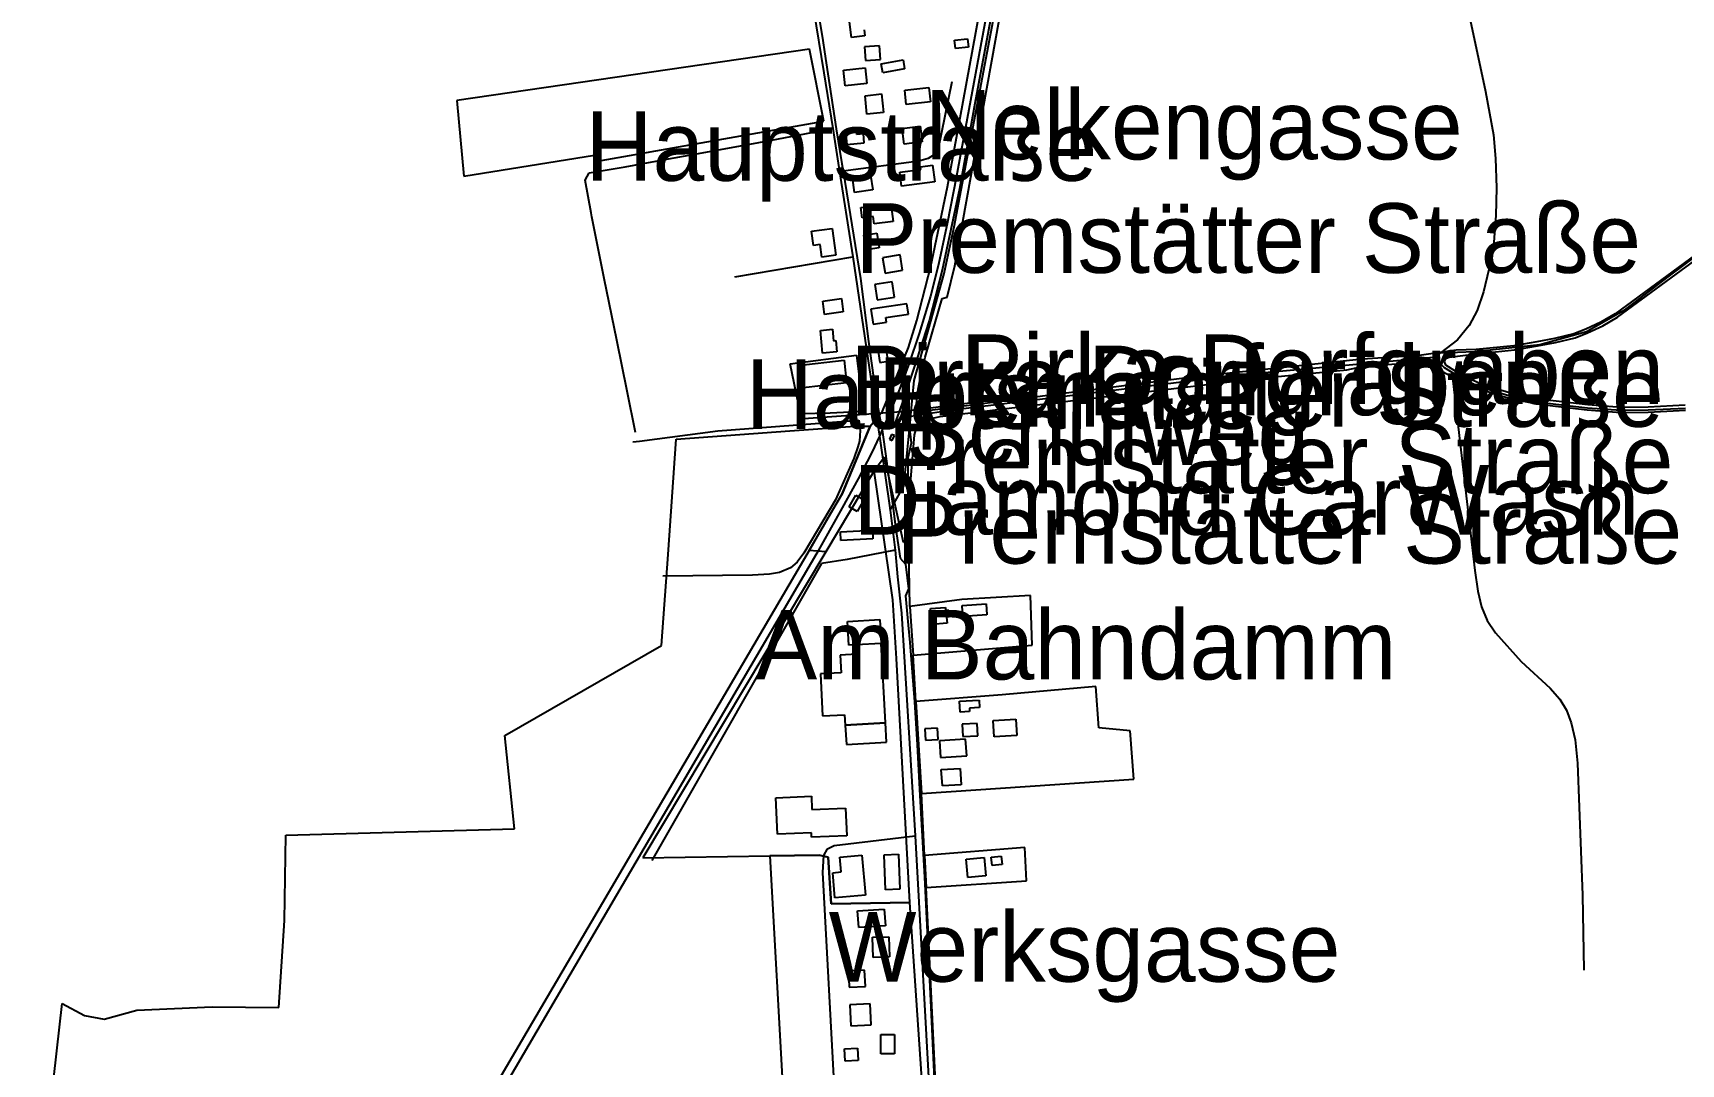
# Model space of a CAD drawing. Extents: x -3657 to 4700, y -7332 to 8131.
# Drawn here: x -3491 to -2462, y 518 to 1162 of the extents above; entities that cross this region are included whole.
import ezdxf

# ---------------------------------------------------------------- set-up
doc = ezdxf.new("R2010")
doc.units = 0
for name, color, linetype in [('OSM_BUILDING_RESIDENTIAL', 9, 'CONTINUOUS'), ('OSM_BUILDING_SERVICE', 9, 'CONTINUOUS'), ('OSM_BUILDING_YES', 9, 'CONTINUOUS'), ('OSM_HIGHWAY_CYCLEWAY', 8, 'CONTINUOUS'), ('OSM_HIGHWAY_FOOTWAY', 8, 'CONTINUOUS'), ('OSM_HIGHWAY_RESIDENTIAL', 8, 'CONTINUOUS'), ('OSM_HIGHWAY_SECONDARY', 8, 'CONTINUOUS'), ('OSM_HIGHWAY_SERVICE', 8, 'CONTINUOUS'), ('OSM_HIGHWAY_TRACK', 8, 'CONTINUOUS'), ('OSM_HIGHWAY_UNCLASSIFIED', 8, 'CONTINUOUS'), ('OSM_LABELS', 8, 'CONTINUOUS'), ('OSM_LANDUSE_COMMERCIAL', 3, 'CONTINUOUS'), ('OSM_LANDUSE_CONSTRUCTION', 3, 'CONTINUOUS'), ('OSM_LANDUSE_FARMLAND', 3, 'CONTINUOUS'), ('OSM_LANDUSE_RAILWAY', 3, 'CONTINUOUS'), ('OSM_LANDUSE_RESIDENTIAL', 3, 'CONTINUOUS'), ('OSM_RAILWAY_RAIL', 5, 'CONTINUOUS'), ('OSM_WATERWAY_STREAM', 4, 'CONTINUOUS')]:
    doc.layers.add(name, color=color, linetype=linetype)

msp = doc.modelspace()

# ---------------------------------------------------------------- linework, layer by layer
at = {"layer": 'OSM_BUILDING_RESIDENTIAL'}
for p, q in [((-2948.547867, 1101.891018), (-2937.413878, 1103.347672)), ((-2947.266093, 1092.083626), (-2948.547867, 1101.891018)), ((-2937.413878, 1103.347672), (-2936.124519, 1093.540279)), ((-2936.124519, 1093.540279), (-2947.266093, 1092.083626)), ((-2979.522807, 1071.245696), (-2968.22196, 1072.791306)), ((-2978.256202, 1061.972039), (-2979.522807, 1071.245696)), ((-2968.22196, 1072.791306), (-2966.94777, 1063.517649)), ((-2950.072344, 1074.659381), (-2936.807121, 1076.360663)), ((-2948.942259, 1065.841623), (-2950.072344, 1074.659381)), ((-2937.02707, 1078.039706), (-2929.556376, 1078.995983)), ((-2936.807121, 1076.360663), (-2937.02707, 1078.039706)), ((-2929.556376, 1078.995983), (-2928.213926, 1068.488062)), ((-2966.94777, 1063.517649), (-2978.256202, 1061.972039)), ((-2928.213926, 1068.488062), (-2948.942259, 1065.841623)), ((-2974.304698, 1052.509351), (-2955.548325, 1054.788847)), ((-2973.523498, 1046.082284), (-2974.304698, 1052.509351)), ((-2955.548325, 1054.788847), (-2954.198291, 1043.724952)), ((-3005.226547, 1037.731545), (-2992.249533, 1039.532903)), ((-2992.249533, 1039.532903), (-2989.943857, 1022.864784)), ((-2966.553378, 1046.927366), (-2973.523498, 1046.082284)), ((-2965.992128, 1042.290537), (-2966.553378, 1046.927366)), ((-2954.198291, 1043.724952), (-2965.992128, 1042.290537)), ((-3003.990279, 1028.847071), (-3005.226547, 1037.731545)), ((-2999.765735, 1029.425284), (-3003.990279, 1028.847071)), ((-2998.688741, 1021.652759), (-2999.765735, 1029.425284)), ((-2972.567856, 1035.363094), (-2964.262871, 1036.575118)), ((-2971.225406, 1026.200632), (-2972.567856, 1035.363094)), ((-2964.262871, 1036.575118), (-2962.920421, 1027.412656)), ((-2989.943857, 1022.864784), (-2998.688741, 1021.652759)), ((-2962.920421, 1027.412656), (-2971.225406, 1026.200632)), ((-2949.905485, 1022.920381), (-2960.751265, 1021.130143)), ((-2960.751265, 1021.130143), (-2959.181282, 1011.622977)), ((-2948.343086, 1013.402096), (-2949.905485, 1022.920381)), ((-2959.181282, 1011.622977), (-2948.343086, 1013.402096)), ((-2954.77471, 1006.07435), (-2965.582567, 1004.462023)), ((-2965.582567, 1004.462023), (-2964.171857, 994.965977)), ((-2953.364, 996.578303), (-2954.77471, 1006.07435)), ((-2964.171857, 994.965977), (-2953.364, 996.578303)), ((-2912.764378, 744.310373), (-2900.553395, 745.04426)), ((-2912.354817, 737.471885), (-2912.764378, 744.310373)), ((-2900.553395, 745.04426), (-2900.27277, 740.474148)), ((-2906.438937, 737.827709), (-2912.354817, 737.471885)), ((-2901.812416, 730.399888), (-2911.035121, 729.932869)), ((-2900.27277, 740.474148), (-2906.575458, 740.096085)), ((-2906.575458, 740.096085), (-2906.438937, 737.827709)), ((-2901.433193, 722.771916), (-2901.812416, 730.399888)), ((-2908.934225, 720.659212), (-2925.362169, 719.636219)), ((-2911.035121, 729.932869), (-2910.648313, 722.304897)), ((-2910.648313, 722.304897), (-2901.433193, 722.771916)), ((-2908.289546, 710.284726), (-2908.934225, 720.659212)), ((-2925.362169, 719.636219), (-2924.709905, 709.261732)), ((-2924.709905, 709.261732), (-2908.289546, 710.284726)), ((-2924.133486, 701.64488), (-2912.385155, 702.401005)), ((-2923.481222, 691.492783), (-2924.133486, 701.64488)), ((-2912.385155, 702.401005), (-2911.732891, 692.248908)), ((-2911.732891, 692.248908), (-2923.481222, 691.492783)), ((-2987.418231, 647.014812), (-2973.728279, 648.249076)), ((-2973.728279, 648.249076), (-2971.483278, 623.274695)), ((-2991.893064, 637.285256), (-2986.583941, 637.763394)), ((-2986.583941, 637.763394), (-2987.418231, 647.014812)), ((-2908.570171, 645.813907), (-2897.451351, 646.825781)), ((-2907.523515, 634.371949), (-2908.570171, 645.813907)), ((-2897.451351, 646.825781), (-2896.412279, 635.383823)), ((-2990.474769, 621.573413), (-2991.893064, 637.285256)), ((-2896.412279, 635.383823), (-2907.523515, 634.371949)), ((-2971.483278, 623.274695), (-2990.474769, 621.573413)), ((-2976.398009, 613.445064), (-2959.734947, 614.590372)), ((-2975.68507, 603.081697), (-2976.398009, 613.445064)), ((-2959.734947, 614.590372), (-2959.029593, 604.227004)), ((-2959.029593, 604.227004), (-2975.68507, 603.081697)), ((-2967.046368, 596.977095), (-2956.898359, 597.344039)), ((-2966.583716, 584.367591), (-2967.046368, 596.977095)), ((-2956.898359, 597.344039), (-2956.435707, 584.734534)), ((-2971.976268, 576.48387), (-2982.048433, 576.05021)), ((-2982.048433, 576.05021), (-2981.608534, 565.831396)), ((-2971.536369, 566.265057), (-2971.976268, 576.48387)), ((-2956.435707, 584.734534), (-2966.583716, 584.367591)), ((-2981.608534, 565.831396), (-2971.536369, 566.265057)), ((-2968.56326, 555.479149), (-2981.274818, 554.856457)), ((-2967.918581, 542.413745), (-2968.56326, 555.479149)), ((-2981.274818, 554.856457), (-2980.630138, 541.779934)), ((-2980.630138, 541.779934), (-2967.918581, 542.413745)), ((-2961.888934, 536.275785), (-2953.424676, 536.353621)), ((-2961.767583, 524.122179), (-2961.888934, 536.275785)), ((-2953.424676, 536.353621), (-2953.303324, 524.211135)), ((-2953.303324, 524.211135), (-2961.767583, 524.122179))]:
    msp.add_line(p, q, dxfattribs=at)
at = {"layer": 'OSM_BUILDING_SERVICE'}
for p, q in [((-2955.153933, 910.924851), (-2956.503967, 907.900349)), ((-2956.503967, 907.900349), (-2954.789879, 907.121985)), ((-2953.43226, 910.146487), (-2955.153933, 910.924851)), ((-2954.789879, 907.121985), (-2953.43226, 910.146487))]:
    msp.add_line(p, q, dxfattribs=at)
at = {"layer": 'OSM_BUILDING_YES'}
for p, q in [((-2980.243331, 1158.600431), (-2982.457994, 1176.847518)), ((-2972.241724, 1163.493008), (-2971.771488, 1159.634544)), ((-2971.771488, 1159.634544), (-2980.243331, 1158.600431)), ((-2962.624627, 1153.407628), (-2971.968684, 1152.829414)), ((-2971.968684, 1152.829414), (-2971.445356, 1144.389719)), ((-2962.101299, 1144.967933), (-2962.624627, 1153.407628)), ((-2915.889176, 1156.932507), (-2907.751049, 1157.944381)), ((-2915.236913, 1151.728584), (-2915.889176, 1156.932507)), ((-2907.098786, 1152.740458), (-2915.236913, 1151.728584)), ((-2907.751049, 1157.944381), (-2907.098786, 1152.740458)), ((-2971.445356, 1144.389719), (-2962.101299, 1144.967933)), ((-2961.661401, 1142.288135), (-2948.032124, 1144.723304)), ((-2960.645083, 1136.628313), (-2961.661401, 1142.288135)), ((-2948.032124, 1144.723304), (-2947.015806, 1139.063482)), ((-2985.142893, 1138.24064), (-2971.665305, 1139.686174)), ((-2984.096237, 1128.477725), (-2985.142893, 1138.24064)), ((-2971.665305, 1139.686174), (-2970.618649, 1129.923259)), ((-2947.015806, 1139.063482), (-2960.645083, 1136.628313)), ((-2970.618649, 1129.923259), (-2984.096237, 1128.477725)), ((-2971.74115, 1122.339765), (-2961.479374, 1123.418356)), ((-2970.527636, 1110.786612), (-2971.74115, 1122.339765)), ((-2961.479374, 1123.418356), (-2960.26586, 1111.865203)), ((-2946.932377, 1125.886883), (-2931.899974, 1127.48809)), ((-2945.976734, 1116.924572), (-2946.932377, 1125.886883)), ((-2931.899974, 1127.48809), (-2930.951917, 1118.525779)), ((-2960.26586, 1111.865203), (-2970.527636, 1110.786612)), ((-2930.951917, 1118.525779), (-2945.976734, 1116.924572)), ((-2977.095779, 1100.434365), (-2983.876288, 1099.778315)), ((-2983.876288, 1099.778315), (-2983.110257, 1091.827877)), ((-2983.110257, 1091.827877), (-2972.226555, 1092.884229)), ((-2976.860661, 1098.054793), (-2977.095779, 1100.434365)), ((-2972.765052, 1098.455095), (-2976.860661, 1098.054793)), ((-2972.226555, 1092.884229), (-2972.765052, 1098.455095)), ((-2998.089569, 994.143134), (-2986.515681, 995.699863)), ((-2996.967068, 985.814634), (-2998.089569, 994.143134)), ((-2986.515681, 995.699863), (-2985.400765, 987.371363)), ((-2945.620265, 992.419613), (-2968.009595, 989.083765)), ((-2968.009595, 989.083765), (-2966.629223, 979.798989)), ((-2944.672207, 986.070383), (-2945.620265, 992.419613)), ((-2985.400765, 987.371363), (-2996.967068, 985.814634)), ((-2966.629223, 979.798989), (-2958.248393, 981.044372)), ((-2958.680707, 983.979918), (-2944.672207, 986.070383)), ((-2958.248393, 981.044372), (-2958.680707, 983.979918)), ((-2999.598876, 975.807091), (-2992.09026, 976.518738)), ((-2998.264011, 961.685335), (-2999.598876, 975.807091)), ((-2992.09026, 976.518738), (-2991.415243, 969.424502)), ((-2991.415243, 969.424502), (-2989.928688, 969.557936)), ((-2989.928688, 969.557936), (-2989.261256, 962.541536)), ((-3013.584623, 954.012885), (-2984.854683, 957.337614)), ((-2989.261256, 962.541536), (-2998.264011, 961.685335)), ((-2984.854683, 957.337614), (-2983.208855, 943.149141)), ((-2958.248393, 963.375498), (-2963.474087, 962.563775)), ((-2963.474087, 962.563775), (-2962.419847, 955.747526)), ((-2962.419847, 955.747526), (-2957.194153, 956.559249)), ((-2957.194153, 956.559249), (-2958.248393, 963.375498)), ((-3011.938795, 939.813293), (-3013.584623, 954.012885)), ((-2983.208855, 943.149141), (-3011.938795, 939.813293)), ((-2981.707132, 865.701874), (-2977.421911, 873.051859)), ((-2976.701387, 862.788567), (-2981.707132, 865.701874)), ((-2977.421911, 873.051859), (-2972.416167, 870.138552)), ((-2972.416167, 870.138552), (-2976.701387, 862.788567)), ((-2987.084515, 850.101226), (-2967.031199, 851.035264)), ((-2986.834228, 844.708272), (-2987.084515, 850.101226)), ((-2966.780912, 845.63119), (-2986.834228, 844.708272)), ((-2967.031199, 851.035264), (-2966.780912, 845.63119)), ((-2930.891241, 802.24293), (-2921.577522, 802.921219)), ((-2921.577522, 802.921219), (-2921.441002, 801.130981)), ((-2911.103381, 804.033168), (-2896.177161, 805.122878)), ((-2910.610391, 797.2058), (-2911.103381, 804.033168)), ((-2896.177161, 805.122878), (-2895.676587, 798.29551)), ((-2982.776541, 794.13682), (-2962.450185, 795.315486)), ((-2981.919497, 779.281177), (-2982.776541, 794.13682)), ((-2962.450185, 795.315486), (-2961.684154, 780.348649)), ((-2930.163133, 792.313223), (-2930.891241, 802.24293)), ((-2920.523282, 793.013751), (-2930.163133, 792.313223)), ((-2921.441002, 801.130981), (-2919.461458, 801.275534)), ((-2919.150495, 797.005649), (-2920.811492, 796.883334)), ((-2920.811492, 796.883334), (-2920.523282, 793.013751)), ((-2919.461458, 801.275534), (-2919.150495, 797.005649)), ((-2895.676587, 798.29551), (-2910.610391, 797.2058)), ((-2976.974428, 773.688073), (-2987.304464, 773.143218)), ((-2987.304464, 773.143218), (-2986.720461, 762.101561)), ((-2977.285391, 779.525806), (-2981.919497, 779.281177)), ((-2961.684154, 780.348649), (-2977.285391, 779.525806)), ((-2961.684154, 780.348649), (-2977.285391, 779.525806)), ((-2977.285391, 779.525806), (-2976.974428, 773.688073)), ((-2958.946163, 730.822428), (-2961.684154, 780.348649)), ((-2986.720461, 762.101561), (-2999.62163, 761.412153)), ((-2999.62163, 761.412153), (-2998.226089, 735.125672)), ((-2998.226089, 735.125672), (-2984.452707, 735.859559)), ((-2984.452707, 735.859559), (-2984.081068, 729.343536)), ((-2958.946163, 730.822428), (-2984.081068, 729.343536)), ((-2984.081068, 729.343536), (-2958.946163, 730.822428)), ((-2958.240809, 718.768898), (-2958.946163, 730.822428)), ((-2891.816096, 732.368038), (-2877.67866, 733.19088)), ((-2891.224508, 722.138105), (-2891.816096, 732.368038)), ((-2877.67866, 733.19088), (-2877.079487, 722.972067)), ((-2984.081068, 729.343536), (-2983.375713, 717.290006)), ((-2926.515007, 727.50882), (-2934.334586, 727.108518)), ((-2934.334586, 727.108518), (-2933.970532, 720.036521)), ((-2933.970532, 720.036521), (-2926.150952, 720.436822)), ((-2926.150952, 720.436822), (-2926.515007, 727.50882)), ((-2877.079487, 722.972067), (-2891.224508, 722.138105)), ((-2983.375713, 717.290006), (-2958.240809, 718.768898)), ((-3027.312498, 684.087201), (-3005.173455, 684.98788)), ((-3026.379609, 661.347838), (-3027.312498, 684.087201)), ((-3005.173455, 684.98788), (-3004.832155, 676.714977)), ((-3004.832155, 676.714977), (-2983.883872, 677.571178)), ((-2983.883872, 677.571178), (-2983.178518, 660.291486)), ((-3005.211378, 662.215159), (-3026.379609, 661.347838)), ((-3005.097611, 659.390808), (-3005.211378, 662.215159)), ((-2983.178518, 660.291486), (-3005.097611, 659.390808)), ((-2959.825961, 648.426988), (-2950.808036, 648.771692)), ((-2959.014424, 626.666141), (-2959.825961, 648.426988)), ((-2950.808036, 648.771692), (-2949.996499, 626.999725)), ((-2893.006856, 647.014812), (-2886.696584, 647.626384)), ((-2892.491113, 641.721934), (-2893.006856, 647.014812)), ((-2886.188426, 642.322386), (-2892.491113, 641.721934)), ((-2886.696584, 647.626384), (-2886.188426, 642.322386)), ((-2949.996499, 626.999725), (-2959.014424, 626.666141)), ((-2984.445123, 527.40243), (-2976.420762, 527.82497)), ((-2984.035562, 519.674382), (-2984.445123, 527.40243)), ((-2976.420762, 527.82497), (-2976.018786, 520.096923)), ((-2976.018786, 520.096923), (-2984.035562, 519.674382))]:
    msp.add_line(p, q, dxfattribs=at)
at = {"layer": 'OSM_HIGHWAY_CYCLEWAY'}
for p, q in [((-2916.010528, 1040.389104), (-2863.920447, 1317.08656)), ((-2922.267708, 1011.33387), (-2916.010528, 1040.389104)), ((-2930.694045, 981.52251), (-2922.267708, 1011.33387)), ((-2941.077172, 944.48348), (-2930.694045, 981.52251)), ((-2942.457544, 929.483284), (-2941.077172, 944.48348))]:
    msp.add_line(p, q, dxfattribs=at)
at = {"layer": 'OSM_HIGHWAY_FOOTWAY'}
for p, q in [((-3001.047508, 1174.456827), (-2998.044062, 1156.754595)), ((-2998.044062, 1156.754595), (-2997.027744, 1149.760434)), ((-2997.027744, 1149.760434), (-2989.746661, 1101.63527)), ((-2989.746661, 1101.63527), (-2986.144042, 1079.785467)), ((-2986.144042, 1079.785467), (-2985.400765, 1075.170877)), ((-2985.400765, 1075.170877), (-2974.645998, 1008.153695)), ((-2974.645998, 1008.153695), (-2969.48098, 968.968603)), ((-2969.48098, 968.968603), (-2964.48282, 932.896969)), ((-2964.48282, 932.896969), (-2962.715641, 922.1333)), ((-2962.715641, 922.1333), (-2961.03189, 913.682485)), ((-2961.03189, 913.682485), (-2960.235522, 907.700198)), ((-2960.235522, 907.700198), (-2958.271146, 894.223373)), ((-2958.271146, 894.223373), (-2956.359862, 880.26841)), ((-2956.359862, 880.26841), (-2954.478916, 866.44688)), ((-2954.478916, 866.44688), (-2952.658645, 853.09237)), ((-2952.658645, 853.09237), (-2949.708289, 833.599899)), ((-2949.708289, 833.599899), (-2946.553154, 829.897108)), ((-2946.553154, 829.897108), (-2944.603947, 814.529969)), ((-2944.603947, 814.529969), (-2946.553154, 810.237845)), ((-2946.553154, 810.237845), (-2944.808727, 791.846204)), ((-2944.808727, 791.846204), (-2943.731734, 781.049177)), ((-2943.731734, 781.049177), (-2940.887561, 744.010147)), ((-2940.887561, 744.010147), (-2939.294824, 717.067616)), ((-2939.294824, 717.067616), (-2937.444215, 685.41042)), ((-2937.444215, 685.41042), (-2934.668303, 634.549861)), ((-2934.668303, 634.549861), (-2930.747136, 553.066219)), ((-2930.747136, 553.066219), (-2928.100159, 499.425786))]:
    msp.add_line(p, q, dxfattribs=at)
at = {"layer": 'OSM_HIGHWAY_RESIDENTIAL'}
for p, q in [((-2917.519835, 1131.090806), (-2925.991679, 1089.081363)), ((-2938.195077, 1081.564586), (-2985.400765, 1075.170877)), ((-2932.370211, 1083.099076), (-2938.195077, 1081.564586)), ((-2928.433875, 1085.6232), (-2932.370211, 1083.099076)), ((-2925.991679, 1089.081363), (-2928.433875, 1085.6232)), ((-2985.400765, 1075.170877), (-2987.729194, 1074.859531)), ((-2952.87101, 838.581432), (-2982.935815, 832.866013)), ((-2998.870768, 830.330768), (-3104.856031, 644.946587)), ((-2982.935815, 832.866013), (-2998.870768, 830.330768)), ((-2991.043604, 654.253602), (-2940.531091, 660.369323)), ((-2998.14266, 637.463168), (-2997.414551, 648.026686)), ((-2997.414551, 648.026686), (-2995.215058, 652.252093)), ((-2995.215058, 652.252093), (-2991.043604, 654.253602)), ((-2988.138755, 454.347363), (-2998.14266, 637.463168))]:
    msp.add_line(p, q, dxfattribs=at)
at = {"layer": 'OSM_HIGHWAY_SECONDARY'}
for p, q in [((-3003.846175, 1176.14699), (-2997.452474, 1136.606074)), ((-2997.452474, 1136.606074), (-2991.824803, 1101.813182)), ((-2991.824803, 1101.813182), (-2987.729194, 1074.859531)), ((-2987.729194, 1074.859531), (-2979.90203, 1025.655776)), ((-2979.90203, 1025.655776), (-2979.34078, 1021.84179)), ((-2979.34078, 1021.84179), (-2964.589003, 921.610684)), ((-2964.589003, 921.610684), (-2962.761148, 909.735065)), ((-2962.761148, 909.735065), (-2956.109575, 863.589171)), ((-2956.109575, 863.589171), (-2952.87101, 838.581432)), ((-2952.87101, 838.581432), (-2951.445131, 821.913312)), ((-2951.445131, 821.913312), (-2948.99535, 799.38522)), ((-2948.99535, 799.38522), (-2940.531091, 660.369323)), ((-2940.531091, 660.369323), (-2930.170717, 474.295733))]:
    msp.add_line(p, q, dxfattribs=at)
at = {"layer": 'OSM_HIGHWAY_SERVICE'}
for p, q in [((-3053.016238, 1009.198927), (-2979.34078, 1021.84179)), ((-2943.064301, 922.833828), (-2942.457544, 929.483284)), ((-3063.513132, 913.093152), (-3016.527394, 916.606912)), ((-3016.527394, 916.606912), (-2975.624394, 919.876043)), ((-2943.117393, 922.288973), (-2943.064301, 922.833828)), ((-3116.56644, 906.276903), (-3112.577013, 906.7884)), ((-3112.577013, 906.7884), (-3063.513132, 913.093152))]:
    msp.add_line(p, q, dxfattribs=at)
at = {"layer": 'OSM_HIGHWAY_TRACK'}
for p, q in [((-2469.611885, 1009.832738), (-2450.081897, 1024.365915)), ((-2496.969037, 989.183841), (-2469.611885, 1009.832738)), ((-2521.482016, 975.151041), (-2496.969037, 989.183841)), ((-2591.463841, 962.741687), (-2550.57601, 967.111648)), ((-2550.57601, 967.111648), (-2521.482016, 975.151041)), ((-2616.940047, 959.027776), (-2610.303643, 952.656307)), ((-2612.654826, 961.829889), (-2591.463841, 962.741687)), ((-2610.303643, 952.656307), (-2605.517848, 949.665164)), ((-2605.517848, 949.665164), (-2591.213554, 825.894091)), ((-2605.517848, 949.665164), (-2600.443844, 946.496108)), ((-2600.443844, 946.496108), (-2590.106223, 941.736965)), ((-2590.106223, 941.736965), (-2579.814109, 938.034174)), ((-2579.814109, 938.034174), (-2567.89892, 934.542654)), ((-2567.89892, 934.542654), (-2552.297683, 931.262403)), ((-2552.297683, 931.262403), (-2540.617612, 929.827989)), ((-2540.617612, 929.827989), (-2520.844922, 927.581851)), ((-2520.844922, 927.581851), (-2499.987653, 925.947286)), ((-2499.987653, 925.947286), (-2482.98329, 926.158556)), ((-2482.98329, 926.158556), (-2459.736916, 927.3817)), ((-2975.624394, 919.876043), (-2974.759765, 913.37114)), ((-2975.184495, 906.710563), (-2976.31458, 903.174565)), ((-2974.759765, 913.37114), (-2975.184495, 906.710563)), ((-2978.64301, 895.924656), (-2990.232067, 870.094074)), ((-2976.31458, 903.174565), (-2978.64301, 895.924656)), ((-2990.232067, 870.094074), (-3009.966835, 836.735596)), ((-3009.966835, 836.735596), (-3014.039691, 831.242567)), ((-3041.905002, 823.114218), (-3097.976925, 822.358092)), ((-3031.324678, 823.71467), (-3041.905002, 823.114218)), ((-3025.021991, 824.737664), (-3031.324678, 823.71467)), ((-3018.309743, 827.584254), (-3025.021991, 824.737664)), ((-3014.039691, 831.242567), (-3018.309743, 827.584254)), ((-2591.213554, 825.894091), (-2589.271932, 813.140033)), ((-2589.271932, 813.140033), (-2587.034516, 803.176967)), ((-2587.034516, 803.176967), (-2583.576001, 794.637197)), ((-2583.576001, 794.637197), (-2578.289632, 787.1093)), ((-2578.289632, 787.1093), (-2562.218158, 769.206917)), ((-2562.218158, 769.206917), (-2544.114049, 752.527678)), ((-2544.114049, 752.527678), (-2538.213338, 745.611354)), ((-2538.213338, 745.611354), (-2533.935702, 738.695029)), ((-2533.935702, 738.695029), (-2531.091529, 730.766831)), ((-2531.091529, 730.766831), (-2528.649332, 720.181074)), ((-2528.649332, 720.181074), (-2527.018673, 705.747972)), ((-2527.018673, 705.747972), (-2523.96972, 623.363651)), ((-2523.96972, 623.363651), (-2523.158182, 576.372675))]:
    msp.add_line(p, q, dxfattribs=at)
at = {"layer": 'OSM_HIGHWAY_UNCLASSIFIED'}
for p, q in [((-2597.265954, 1184.464371), (-2584.501306, 1124.875009)), ((-2584.501306, 1124.875009), (-2579.419717, 1097.865762)), ((-3030.194594, 1094.518795), (-2991.824803, 1101.813182)), ((-3075.724115, 1086.234772), (-3037.930744, 1093.117738)), ((-3037.930744, 1093.117738), (-3030.194594, 1094.518795)), ((-2579.419717, 1097.865762), (-2578.297216, 1083.243629)), ((-3121.374988, 1077.939631), (-3096.725489, 1082.420787)), ((-3096.725489, 1082.420787), (-3075.724115, 1086.234772)), ((-2578.297216, 1083.243629), (-2577.667706, 1064.896466)), ((-3146.343035, 1069.63337), (-3143.817409, 1074.281318)), ((-3143.817409, 1074.281318), (-3121.374988, 1077.939631)), ((-3142.740416, 1049.173503), (-3146.343035, 1069.63337)), ((-2577.667706, 1064.896466), (-2578.130358, 1047.550058)), ((-3142.330855, 1046.82729), (-3142.740416, 1049.173503)), ((-3134.427846, 1008.320487), (-3142.330855, 1046.82729)), ((-2578.130358, 1047.550058), (-2579.556237, 1028.135423)), ((-2579.556237, 1028.135423), (-2582.445917, 1013.780158)), ((-3126.653773, 969.758087), (-3134.427846, 1008.320487)), ((-2582.445917, 1013.780158), (-2585.669313, 999.814076)), ((-2585.669313, 999.814076), (-2589.689077, 988.238684)), ((-2589.689077, 988.238684), (-2594.672068, 978.842712)), ((-2594.672068, 978.842712), (-2601.922814, 969.958238)), ((-3120.237319, 937.91186), (-3126.653773, 969.758087)), ((-2601.922814, 969.958238), (-2612.654826, 961.829889)), ((-2738.549301, 948.152913), (-2616.940047, 959.027776)), ((-2612.654826, 961.829889), (-2616.940047, 959.027776)), ((-2918.839532, 925.980644), (-2738.549301, 948.152913)), ((-3114.875105, 912.203593), (-3120.237319, 937.91186)), ((-2943.117393, 922.288973), (-2918.839532, 925.980644)), ((-2947.546718, 878.589366), (-2943.117393, 922.288973)), ((-2954.478916, 866.44688), (-2947.546718, 878.589366)), ((-2956.109575, 863.589171), (-2954.478916, 866.44688))]:
    msp.add_line(p, q, dxfattribs=at)
at = {"layer": 'OSM_LANDUSE_COMMERCIAL'}
for p, q in [((-3018.355249, 954.935803), (-2977.133702, 960.339877)), ((-2977.133702, 960.339877), (-2972.72713, 925.246758)), ((-3011.938795, 923.712268), (-3018.355249, 954.935803)), ((-2993.591983, 924.068091), (-3011.938795, 923.712268)), ((-2972.72713, 925.246758), (-2993.591983, 924.068091)), ((-2965.999713, 888.207728), (-2996.223791, 837.614036)), ((-2954.440993, 807.635884), (-2965.999713, 888.207728)), ((-2996.223791, 837.614036), (-3110.309259, 646.603391)), ((-2952.029135, 771.052753), (-2954.440993, 807.635884)), ((-2943.708981, 618.737942), (-2952.029135, 771.052753)), ((-3031.066807, 647.759818), (-3000.425583, 648.271315)), ((-3000.425583, 648.271315), (-2994.699314, 647.07041)), ((-3110.309259, 646.603391), (-3031.066807, 647.759818)), ((-2994.699314, 647.07041), (-2992.879044, 617.759427)), ((-2992.879044, 617.759427), (-2943.708981, 618.737942))]:
    msp.add_line(p, q, dxfattribs=at)
at = {"layer": 'OSM_LANDUSE_CONSTRUCTION'}
for p, q in [((-3006.349047, 1151.428358), (-3226.52596, 1119.304144)), ((-2997.497981, 1106.45001), (-3006.349047, 1151.428358)), ((-3226.52596, 1119.304144), (-3222.051128, 1072.113017)), ((-3139.881074, 1081.308837), (-2997.497981, 1106.45001)), ((-3222.051128, 1072.113017), (-3140.586429, 1085.211779)), ((-3140.586429, 1085.211779), (-3139.881074, 1081.308837))]:
    msp.add_line(p, q, dxfattribs=at)
at = {"layer": 'OSM_LANDUSE_FARMLAND'}
for p, q in [((-2915.684396, 1016.14861), (-2805.391159, 1628.932731)), ((-2446.137977, 1028.469008), (-2503.597856, 986.237175)), ((-2502.164393, 984.046635), (-2444.598331, 1026.356304)), ((-2920.568789, 996.64502), (-2915.684396, 1016.14861)), ((-2934.190482, 959.027776), (-2923.678418, 995.844417)), ((-2923.678418, 995.844417), (-2920.568789, 996.64502)), ((-2512.532352, 981.07773), (-2521.914331, 976.685531)), ((-2520.882844, 974.28372), (-2511.318838, 978.764876)), ((-2503.597856, 986.237175), (-2512.532352, 981.07773)), ((-2511.318838, 978.764876), (-2502.164393, 984.046635)), ((-2552.456956, 968.723974), (-2566.799173, 966.299925)), ((-2541.368474, 970.736602), (-2552.456956, 968.723974)), ((-2552.009473, 966.155371), (-2540.814808, 968.190238)), ((-2529.415363, 973.727746), (-2541.368474, 970.736602)), ((-2540.814808, 968.190238), (-2528.61141, 971.236979)), ((-2521.914331, 976.685531), (-2529.415363, 973.727746)), ((-2528.61141, 971.236979), (-2520.882844, 974.28372)), ((-2937.709672, 943.371531), (-2934.190482, 959.027776)), ((-2661.392575, 957.804632), (-2767.582619, 946.618423)), ((-2625.995894, 960.239801), (-2661.392575, 957.804632)), ((-2602.802611, 963.497812), (-2625.995894, 960.239801)), ((-2610.189876, 956.392457), (-2609.173559, 958.216053)), ((-2609.173559, 958.216053), (-2607.133338, 959.027776)), ((-2607.133338, 959.027776), (-2590.045547, 961.273914)), ((-2590.348925, 963.864756), (-2602.802611, 963.497812)), ((-2566.799173, 966.299925), (-2590.348925, 963.864756)), ((-2590.045547, 961.273914), (-2566.450288, 963.709083)), ((-2566.450288, 963.709083), (-2552.009473, 966.155371)), ((-2767.582619, 946.618423), (-2929.715649, 926.0696)), ((-2726.755463, 945.8067), (-2671.017257, 951.299729)), ((-2671.017257, 951.299729), (-2662.264788, 953.134445)), ((-2662.264788, 953.134445), (-2647.209632, 954.55774)), ((-2647.209632, 954.55774), (-2630.531402, 955.369463)), ((-2630.531402, 955.369463), (-2625.442228, 955.369463)), ((-2625.442228, 955.369463), (-2620.762616, 954.55774)), ((-2620.762616, 954.55774), (-2613.034049, 951.099578)), ((-2613.034049, 951.099578), (-2600.21631, 944.383405)), ((-2609.370755, 954.146319), (-2610.189876, 956.392457)), ((-2599.609553, 948.052837), (-2609.370755, 954.146319)), ((-2589.43879, 943.371531), (-2599.609553, 948.052837)), ((-2939.484436, 932.174202), (-2938.468118, 939.090526)), ((-2938.468118, 939.090526), (-2937.709672, 943.371531)), ((-2887.060639, 926.692292), (-2726.755463, 945.8067)), ((-2600.21631, 944.383405), (-2590.621966, 940.480463)), ((-2590.621966, 940.480463), (-2580.231254, 936.744313)), ((-2579.268027, 939.713218), (-2589.43879, 943.371531)), ((-2580.231254, 936.744313), (-2568.225052, 933.219434)), ((-2567.466606, 936.255055), (-2579.268027, 939.713218)), ((-2552.009473, 932.997044), (-2567.466606, 936.255055)), ((-2939.749892, 927.303864), (-2939.484436, 932.174202)), ((-2936.025921, 925.257877), (-2939.749892, 927.303864)), ((-2929.715649, 926.0696), (-2936.025921, 925.257877)), ((-2924.899516, 922.010985), (-2887.060639, 926.692292)), ((-2568.225052, 933.219434), (-2552.517632, 929.916945)), ((-2552.517632, 929.916945), (-2540.776886, 928.471411)), ((-2540.412832, 931.573749), (-2552.009473, 932.997044)), ((-2540.776886, 928.471411), (-2520.973857, 926.236393)), ((-2520.678063, 929.338731), (-2540.412832, 931.573749)), ((-2520.973857, 926.236393), (-2500.03316, 924.590708)), ((-2499.926977, 927.704166), (-2520.678063, 929.338731)), ((-2483.043966, 927.915436), (-2499.926977, 927.704166)), ((-2459.850683, 929.13858), (-2483.043966, 927.915436)), ((-2482.945368, 924.790858), (-2459.645903, 926.025122)), ((-3018.613121, 913.115391), (-2978.142435, 915.961981)), ((-2968.540507, 916.050937), (-2985.916508, 873.719029)), ((-2978.142435, 915.961981), (-2968.540507, 916.050937)), ((-2939.681632, 915.083541), (-2938.528793, 917.129528)), ((-2938.528793, 917.129528), (-2934.660718, 919.375666)), ((-2934.660718, 919.375666), (-2930.390666, 920.798961)), ((-2930.390666, 920.798961), (-2924.899516, 922.010985)), ((-2500.03316, 924.590708), (-2482.945368, 924.790858)), ((-3094.685269, 836.035068), (-3089.52025, 908.033783)), ((-3089.52025, 908.033783), (-3018.613121, 913.115391)), ((-2944.770805, 863.022077), (-2940.90273, 910.613505)), ((-2940.90273, 910.613505), (-2939.681632, 915.083541)), ((-2985.916508, 873.719029), (-2995.890075, 856.917475)), ((-2995.890075, 856.917475), (-3006.675179, 838.514715)), ((-2943.86067, 803.54391), (-2944.770805, 863.022077)), ((-3006.675179, 838.514715), (-3266.139602, 395.692039)), ((-3098.758124, 779.214461), (-3094.685269, 836.035068)), ((-2911.391591, 807.780437), (-2943.86067, 803.54391)), ((-2868.531799, 810.415757), (-2911.391591, 807.780437)), ((-2867.386546, 779.270058), (-2868.531799, 810.415757)), ((-3196.552169, 722.916469), (-3098.758124, 779.214461)), ((-2941.721852, 773.120979), (-2867.386546, 779.270058)), ((-2940.045686, 744.076864), (-2941.721852, 773.120979)), ((-2827.598461, 753.595149), (-2886.097412, 748.346749)), ((-2825.770606, 727.764568), (-2827.598461, 753.595149)), ((-2886.097412, 748.346749), (-2940.045686, 744.076864)), ((-3190.4846, 664.628089), (-3196.552169, 722.916469)), ((-2806.240618, 725.929852), (-2825.770606, 727.764568)), ((-2804.079047, 695.618115), (-2806.240618, 725.929852)), ((-2936.53408, 686.766999), (-2804.079047, 695.618115)), ((-2934.645549, 648.048925), (-2936.53408, 686.766999)), ((-3334.005362, 607.362701), (-3333.095227, 660.64731)), ((-3333.095227, 660.64731), (-3190.4846, 664.628089)), ((-2871.914469, 652.963741), (-2934.645549, 648.048925)), ((-2870.920905, 632.136931), (-2871.914469, 652.963741)), ((-2933.6444, 628.078316), (-2870.920905, 632.136931)), ((-2927.372051, 498.191522), (-2933.6444, 628.078316)), ((-3337.501799, 553.077338), (-3334.005362, 607.362701)), ((-3491.003713, 396.33697), (-3472.793421, 555.556985)), ((-3472.793421, 555.556985), (-3458.929026, 548.184761)), ((-3458.929026, 548.184761), (-3446.596691, 545.827429)), ((-3446.596691, 545.827429), (-3426.232413, 551.49837)), ((-3426.232413, 551.49837), (-3379.087401, 553.655552)), ((-3379.087401, 553.655552), (-3337.501799, 553.077338))]:
    msp.add_line(p, q, dxfattribs=at)
at = {"layer": 'OSM_LANDUSE_RAILWAY'}
for p, q in [((-2920.34884, 1065.485799), (-2822.54721, 1597.042027)), ((-2854.940445, 1377.554361), (-2903.207957, 1117.580622)), ((-2903.207957, 1117.580622), (-2912.673365, 1064.129221)), ((-2930.678876, 1015.93734), (-2920.34884, 1065.485799)), ((-2912.673365, 1064.129221), (-2923.617742, 1013.457693)), ((-2939.370669, 982.089604), (-2930.678876, 1015.93734)), ((-2923.617742, 1013.457693), (-2931.611765, 981.73378)), ((-2944.505349, 965.232453), (-2939.370669, 982.089604)), ((-2931.611765, 981.73378), (-2939.401006, 957.782393)), ((-2960.902954, 925.435789), (-2944.505349, 965.232453)), ((-2939.401006, 957.782393), (-2948.798154, 929.861347)), ((-2948.798154, 929.861347), (-2953.272986, 917.196245)), ((-2985.916508, 873.719029), (-2968.540507, 916.050937)), ((-2968.540507, 916.050937), (-2960.902954, 925.435789)), ((-2953.272986, 917.196245), (-2944.323322, 918.341553)), ((-2944.323322, 918.341553), (-2943.003626, 905.498539)), ((-2943.003626, 905.498539), (-2945.028677, 896.147045)), ((-2959.651518, 896.658542), (-2965.999713, 888.207728)), ((-2947.645316, 843.485128), (-2959.651518, 896.658542)), ((-2945.028677, 896.147045), (-2944.664623, 843.551845)), ((-2965.999713, 888.207728), (-2996.223791, 837.614036)), ((-3006.675179, 838.514715), (-2985.916508, 873.719029)), ((-2944.664623, 843.551845), (-2947.645316, 843.485128)), ((-2996.223791, 837.614036), (-3006.675179, 838.514715))]:
    msp.add_line(p, q, dxfattribs=at)
at = {"layer": 'OSM_LANDUSE_RESIDENTIAL'}
for p, q in [((-2911.391591, 807.780437), (-2943.86067, 803.54391)), ((-2943.86067, 803.54391), (-2941.721852, 773.120979)), ((-2868.531799, 810.415757), (-2911.391591, 807.780437)), ((-2867.386546, 779.270058), (-2868.531799, 810.415757)), ((-2941.721852, 773.120979), (-2867.386546, 779.270058)), ((-2827.598461, 753.595149), (-2886.097412, 748.346749)), ((-2825.770606, 727.764568), (-2827.598461, 753.595149)), ((-2886.097412, 748.346749), (-2940.045686, 744.076864)), ((-2940.045686, 744.076864), (-2936.53408, 686.766999)), ((-2806.240618, 725.929852), (-2825.770606, 727.764568)), ((-2804.079047, 695.618115), (-2806.240618, 725.929852)), ((-2936.53408, 686.766999), (-2804.079047, 695.618115)), ((-3000.425583, 648.271315), (-3031.066807, 647.759818)), ((-2994.699314, 647.07041), (-3000.425583, 648.271315)), ((-2871.914469, 652.963741), (-2934.645549, 648.048925)), ((-2934.645549, 648.048925), (-2933.6444, 628.078316)), ((-2870.920905, 632.136931), (-2871.914469, 652.963741)), ((-3031.066807, 647.759818), (-3019.060604, 429.873359)), ((-2992.879044, 617.759427), (-2994.699314, 647.07041)), ((-2933.6444, 628.078316), (-2870.920905, 632.136931)), ((-2943.708981, 618.737942), (-2992.879044, 617.759427)), ((-2935.419164, 496.479121), (-2943.708981, 618.737942))]:
    msp.add_line(p, q, dxfattribs=at)
at = {"layer": 'OSM_RAILWAY_RAIL'}
for p, q in [((-2875.896311, 1280.647982), (-2914.865274, 1071.023307)), ((-2914.865274, 1071.023307), (-2920.181981, 1043.491443)), ((-2920.181981, 1043.491443), (-2925.824821, 1016.938094)), ((-2925.824821, 1016.938094), (-2930.929163, 997.256592)), ((-2930.929163, 997.256592), (-2937.922037, 973.827821)), ((-2937.922037, 973.827821), (-2944.383998, 954.802369)), ((-2944.383998, 954.802369), (-2950.679101, 938.011935)), ((-2950.679101, 938.011935), (-2956.875605, 923.134054)), ((-2956.875605, 923.134054), (-2961.03189, 913.682485)), ((-2962.761148, 909.735065), (-2967.524189, 899.54961)), ((-2961.03189, 913.682485), (-2962.761148, 909.735065)), ((-2967.524189, 899.54961), (-2976.064293, 883.10388)), ((-2976.064293, 883.10388), (-2986.030275, 864.967988)), ((-2986.030275, 864.967988), (-3001.859046, 836.86903)), ((-3001.859046, 836.86903), (-3336.000076, 265.871962))]:
    msp.add_line(p, q, dxfattribs=at)
at = {"layer": 'OSM_WATERWAY_STREAM'}
for p, q in [((-2948.873999, 925.268997), (-2875.153034, 934.475937)), ((-3012.894437, 920.565451), (-2948.873999, 925.268997))]:
    msp.add_line(p, q, dxfattribs=at)

# ---------------------------------------------------------------- texts
at = {"layer": 'OSM_LABELS'}
for s, p in [('Nelkengasse', (-2934.422497, 1082.558426)), ('Hauptstraße', (-3146.274465, 1069.24395)), ('Premstätter Straße', (-2977.857728, 1011.765175)), ('Pirka Dorfgraben', (-2980.884218, 922.917224)), ('Pirka Dorfgraben', (-2912.013516, 929.872467)), ('Hauptstraße', (-3046.230898, 914.385579)), ('Premstätter Straße', (-2963.675075, 915.672875)), ('Schulweg', (-2946.202934, 891.8471)), ('Premstätter Straße', (-2957.636566, 874.182809)), ('Diamond CarWash', (-2978.963074, 848.315436)), ('Premstätter Straße', (-2952.158071, 830.247372)), ('Am Bahndamm', (-3040.264732, 757.926493)), ('Werksgasse', (-2994.417547, 569.277084))]:
    msp.add_text(s, height=43.418293, dxfattribs=at).set_placement(p)

doc.saveas('drawing.dxf')
